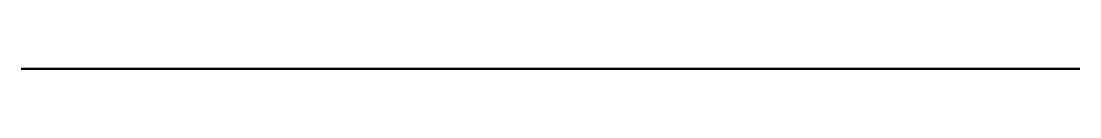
# Model space of a CAD drawing. Header units: millimetres. Extents: x 484 to 598, y 0 to 306.
# Drawn here: x 497.3 to 591.3, y 0 to 0 of the extents above.
import ezdxf

# ---------------------------------------------------------------- set-up
doc = ezdxf.new("R2010")
doc.units = ezdxf.units.MM
doc.linetypes.add('HIDDEN2', pattern=[4.7625, 3.175, -1.5875])
doc.layers.add('front-HID', color=5, linetype='HIDDEN2')
doc.layers.add('front-VIS', color=7, linetype='Continuous', lineweight=50)

msp = doc.modelspace()

# ---------------------------------------------------------------- linework, layer by layer
at = {"layer": 'front-HID'}
for p, q in [((505.308, 0), (505.308, 0, 8)), ((583.308, 0), (583.308, 0, 8))]:
    msp.add_line(p, q, dxfattribs=at)
at = {"layer": 'front-VIS'}
for p, q in [((497.308, 0, 8), (509.308, 0, 8)), ((497.308, 0), (497.308, 0, 8)), ((591.308, 0), (497.308, 0)), ((513.962, 0, 20), (509.308, 0, 8.364)), ((509.308, 0, 8), (509.308, 0, 8.364)), ((521.162, 0, 38), (513.962, 0, 20)), ((574.508, 0, 20), (513.962, 0, 20)), ((567.308, 0, 38), (521.162, 0, 38)), ((574.508, 0, 20), (567.308, 0, 38)), ((579.308, 0, 8), (574.508, 0, 20)), ((579.308, 0, 8), (591.308, 0, 8)), ((591.308, 0), (591.308, 0, 8))]:
    msp.add_line(p, q, dxfattribs=at)

doc.saveas('drawing.dxf')
